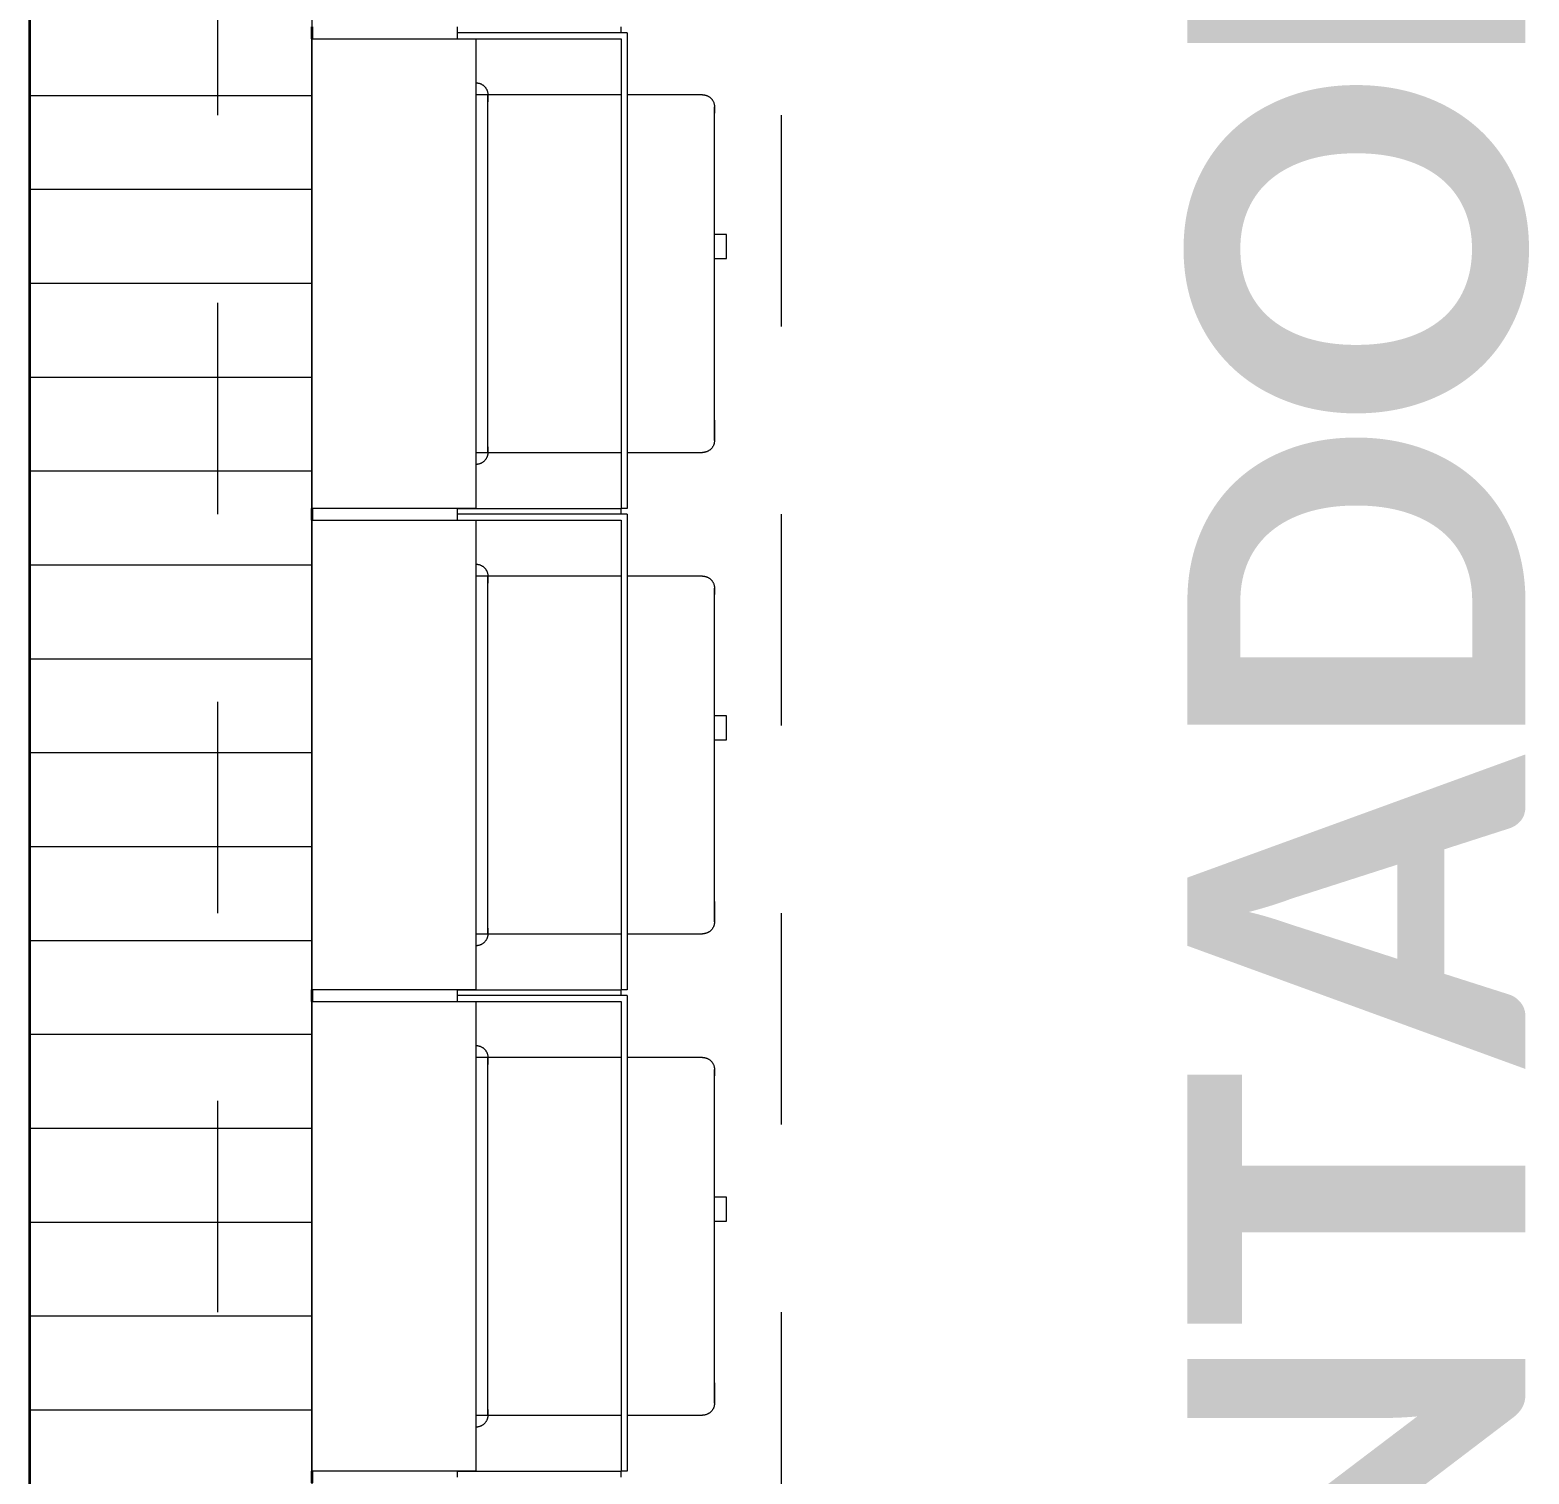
# Model space of a CAD drawing. Header units: metres. Extents: x -144 to 1000, y -717 to 29.
# Drawn here: x 181.472 to 182.27, y -566.449 to -565.68 of the extents above; entities that cross this region are included whole.
import ezdxf

# ---------------------------------------------------------------- set-up
doc = ezdxf.new("R2010")
doc.units = ezdxf.units.M
doc.linetypes.add('basculante modificado', pattern=[0.18, 0.1125, -0.0675])
doc.layers.get('0').update_dxf_attribs({"color": 1})
for name, color, linetype, lineweight in [('A-DETL', 1, 'Continuous', 9), ('A-DETL-THIN', 1, 'Continuous', 9), ('A-WALL', 4, 'Continuous', 9), ('E-ELEC-FIXT', 7, 'Continuous', 9), ('G-ANNO-TEXT', 2, 'Continuous', 9)]:
    doc.layers.add(name, color=color, linetype=linetype, lineweight=lineweight)
doc.layers.add('A-WALL-PATT', color=7, linetype='Continuous', lineweight=35, true_color=0x9c9c9c)
doc.styles.add('Calibri_B_2', font='calibrib.ttf', dxfattribs={"height": 0.135})

# ---------------------------------------------------------------- blocks, each defined once
blk = doc.blocks.new('Q')
at = {"layer": 'A-DETL', "color": 7, "linetype": 'basculante modificado'}
for p, q in [((187.49869, -505.70639), (187.49869, -498.90639)), ((187.79869, -498.90639), (187.79869, -505.70639))]:
    blk.add_line(p, q, dxfattribs=at)
at = {"layer": 'A-DETL-THIN'}
blk.add_line((187.54869, -502.35539), (187.54869, -505.70639), dxfattribs=at)
at = {"layer": 'A-WALL', "lineweight": 35}
for p, q in [((187.39869, -505.70639), (187.39869, -498.91039)), ((187.54869, -504.17192), (187.54869, -504.17827)), ((187.54869, -504.42827), (187.54869, -504.43462)), ((187.54869, -504.68462), (187.54869, -504.69097)), ((187.54869, -504.94097), (187.54869, -504.94732))]:
    blk.add_line(p, q, dxfattribs=at)
at = {"layer": 'A-WALL-PATT', "color": 8, "lineweight": 5, "true_color": 0x727272}
for p, q in [((187.54869, -504.20854), (187.39869, -504.20854)), ((187.54869, -504.25854), (187.39869, -504.25854)), ((187.54869, -504.30854), (187.39869, -504.30854)), ((187.54869, -504.35854), (187.39869, -504.35854)), ((187.54869, -504.40854), (187.39869, -504.40854)), ((187.54869, -504.45854), (187.39869, -504.45854)), ((187.54869, -504.50854), (187.39869, -504.50854)), ((187.54869, -504.55854), (187.39869, -504.55854)), ((187.54869, -504.60854), (187.39869, -504.60854)), ((187.54869, -504.65854), (187.39869, -504.65854)), ((187.54869, -504.70854), (187.39869, -504.70854)), ((187.54869, -504.75854), (187.39869, -504.75854)), ((187.54869, -504.80854), (187.39869, -504.80854)), ((187.54869, -504.85854), (187.39869, -504.85854)), ((187.54869, -504.90854), (187.39869, -504.90854))]:
    blk.add_line(p, q, dxfattribs=at)
at = {"layer": 'E-ELEC-FIXT'}
for p, q in [((187.62609, -504.17192), (187.62609, -504.17509)), ((187.71354, -504.17509), (187.62609, -504.17509)), ((187.71672, -504.17509), (187.62609, -504.17509)), ((187.62609, -504.17509), (187.62609, -504.17827)), ((187.71354, -504.17509), (187.71354, -504.17192)), ((187.71672, -504.17509), (187.71672, -504.42827)), ((187.54869, -504.42827), (187.54869, -504.17827)), ((187.54869, -504.17827), (187.63614, -504.17827)), ((187.62609, -504.17827), (187.71354, -504.17827)), ((187.63614, -504.17827), (187.63614, -504.42827)), ((187.71354, -504.17827), (187.71354, -504.42827)), ((187.71354, -504.20802), (187.63614, -504.20802)), ((187.64249, -504.21053), (187.64249, -504.20802)), ((187.75679, -504.20802), (187.71672, -504.20802)), ((187.64249, -504.24642), (187.64249, -504.2395)), ((187.64249, -504.27387), (187.64249, -504.26551)), ((187.76949, -504.28246), (187.76314, -504.28246)), ((187.76949, -504.28246), (187.76314, -504.28246)), ((187.76949, -504.29516), (187.76949, -504.28246)), ((187.76949, -504.28312), (187.76949, -504.28246)), ((187.76949, -504.28331), (187.76949, -504.28246)), ((187.76949, -504.28312), (187.76949, -504.28246)), ((187.76314, -504.29516), (187.76949, -504.29516)), ((187.76314, -504.29516), (187.76949, -504.29516)), ((187.76949, -504.29516), (187.76949, -504.29431)), ((187.76949, -504.29516), (187.76949, -504.29451)), ((187.76949, -504.29516), (187.76949, -504.29451)), ((187.64249, -504.34103), (187.64249, -504.33266)), ((187.64249, -504.36703), (187.64249, -504.35975)), ((187.63614, -504.39852), (187.71354, -504.39852)), ((187.64249, -504.39852), (187.64249, -504.39707)), ((187.71672, -504.39852), (187.75679, -504.39852)), ((187.63614, -504.42827), (187.54869, -504.42827)), ((187.62609, -504.42827), (187.71354, -504.42827)), ((187.62609, -504.42827), (187.62609, -504.43144)), ((187.71354, -504.43144), (187.62609, -504.43144)), ((187.71672, -504.43144), (187.62609, -504.43144)), ((187.62609, -504.43144), (187.62609, -504.43462)), ((187.71354, -504.43144), (187.71354, -504.42827)), ((187.71672, -504.42827), (187.71354, -504.42827)), ((187.71672, -504.43144), (187.71672, -504.68462)), ((187.54869, -504.68462), (187.54869, -504.43462)), ((187.54869, -504.43462), (187.63614, -504.43462)), ((187.62609, -504.43462), (187.71354, -504.43462)), ((187.63614, -504.43462), (187.63614, -504.68462)), ((187.71354, -504.43462), (187.71354, -504.68462)), ((187.71354, -504.46437), (187.63614, -504.46437)), ((187.64249, -504.46688), (187.64249, -504.46437)), ((187.75679, -504.46437), (187.71672, -504.46437)), ((187.64249, -504.50277), (187.64249, -504.49585)), ((187.64249, -504.53022), (187.64249, -504.52186)), ((187.76949, -504.53881), (187.76314, -504.53881)), ((187.76949, -504.53881), (187.76314, -504.53881)), ((187.76949, -504.55151), (187.76949, -504.53881)), ((187.76949, -504.53947), (187.76949, -504.53881)), ((187.76949, -504.53966), (187.76949, -504.53881)), ((187.76949, -504.53947), (187.76949, -504.53881)), ((187.76314, -504.55151), (187.76949, -504.55151)), ((187.76314, -504.55151), (187.76949, -504.55151)), ((187.76949, -504.55151), (187.76949, -504.55066)), ((187.76949, -504.55151), (187.76949, -504.55086)), ((187.76949, -504.55151), (187.76949, -504.55086)), ((187.64249, -504.59738), (187.64249, -504.58901)), ((187.64249, -504.62338), (187.64249, -504.61647)), ((187.63614, -504.65487), (187.71354, -504.65487)), ((187.64249, -504.65487), (187.64249, -504.65342)), ((187.71672, -504.65487), (187.75679, -504.65487)), ((187.63614, -504.68462), (187.54869, -504.68462)), ((187.62609, -504.68462), (187.71354, -504.68462)), ((187.62609, -504.68462), (187.62609, -504.68779)), ((187.71354, -504.68779), (187.62609, -504.68779)), ((187.71672, -504.68779), (187.62609, -504.68779)), ((187.62609, -504.68779), (187.62609, -504.69097)), ((187.71354, -504.68779), (187.71354, -504.68462)), ((187.71672, -504.68462), (187.71354, -504.68462)), ((187.71672, -504.68779), (187.71672, -504.94097)), ((187.54869, -504.94097), (187.54869, -504.69097)), ((187.54869, -504.69097), (187.63614, -504.69097)), ((187.62609, -504.69097), (187.71354, -504.69097)), ((187.63614, -504.69097), (187.63614, -504.94097)), ((187.71354, -504.69097), (187.71354, -504.94097)), ((187.71354, -504.72072), (187.63614, -504.72072)), ((187.64249, -504.72323), (187.64249, -504.72072)), ((187.75679, -504.72072), (187.71672, -504.72072)), ((187.64249, -504.75912), (187.64249, -504.7522)), ((187.64249, -504.78657), (187.64249, -504.77821)), ((187.76949, -504.79516), (187.76314, -504.79516)), ((187.76949, -504.79516), (187.76314, -504.79516)), ((187.76949, -504.80786), (187.76949, -504.79516)), ((187.76949, -504.79582), (187.76949, -504.79516)), ((187.76949, -504.79601), (187.76949, -504.79516)), ((187.76949, -504.79582), (187.76949, -504.79516)), ((187.76314, -504.80786), (187.76949, -504.80786)), ((187.76314, -504.80786), (187.76949, -504.80786)), ((187.76949, -504.80786), (187.76949, -504.80701)), ((187.76949, -504.80786), (187.76949, -504.80721)), ((187.76949, -504.80786), (187.76949, -504.80721)), ((187.64249, -504.85373), (187.64249, -504.84536)), ((187.64249, -504.87973), (187.64249, -504.87282)), ((187.63614, -504.91122), (187.71354, -504.91122)), ((187.64249, -504.91122), (187.64249, -504.90977)), ((187.71672, -504.91122), (187.75679, -504.91122)), ((187.63614, -504.94097), (187.54869, -504.94097)), ((187.62609, -504.94097), (187.71354, -504.94097)), ((187.62609, -504.94097), (187.62609, -504.94414)), ((187.71354, -504.94414), (187.71354, -504.94097)), ((187.71672, -504.94097), (187.71354, -504.94097))]:
    blk.add_line(p, q, dxfattribs=at)
at = {"layer": 'E-ELEC-FIXT', "flags": 128}
for points in [[(187.63614, -504.20167), (187.63639, -504.20167), (187.63665, -504.20169), (187.6369, -504.20171), (187.63715, -504.20175), (187.6374, -504.20179), (187.63765, -504.20185), (187.6379, -504.20191), (187.63814, -504.20199), (187.63838, -504.20207), (187.63861, -504.20217), (187.63885, -504.20227), (187.63907, -504.20238), (187.6393, -504.20251), (187.63951, -504.20264), (187.63973, -504.20278), (187.63993, -504.20292), (187.64013, -504.20308), (187.64033, -504.20324), (187.64052, -504.20341), (187.6407, -504.20359), (187.64087, -504.20378), (187.64104, -504.20397), (187.64119, -504.20417), (187.64134, -504.20438), (187.64148, -504.20459), (187.64162, -504.2048), (187.64174, -504.20502), (187.64186, -504.20525), (187.64196, -504.20548), (187.64206, -504.20572), (187.64215, -504.20595), (187.64222, -504.2062), (187.64229, -504.20644), (187.64235, -504.20669), (187.6424, -504.20694), (187.64244, -504.20719), (187.64246, -504.20744), (187.64248, -504.20769), (187.64249, -504.20795), (187.64249, -504.20802)], [(187.63614, -504.20167), (187.63639, -504.20167), (187.63665, -504.20169), (187.6369, -504.20171), (187.63715, -504.20175), (187.6374, -504.20179), (187.63765, -504.20185), (187.6379, -504.20191), (187.63814, -504.20199), (187.63838, -504.20207), (187.63861, -504.20217), (187.63885, -504.20227), (187.63907, -504.20238), (187.6393, -504.20251), (187.63951, -504.20264), (187.63973, -504.20278), (187.63993, -504.20292), (187.64013, -504.20308), (187.64033, -504.20324)], [(187.64196, -504.20548), (187.64206, -504.20572), (187.64215, -504.20595), (187.64222, -504.2062), (187.64229, -504.20644), (187.64235, -504.20669), (187.6424, -504.20694), (187.64244, -504.20719), (187.64246, -504.20744), (187.64248, -504.20769), (187.64249, -504.20795), (187.64249, -504.20802)], [(187.64249, -504.30327), (187.64249, -504.29946), (187.64249, -504.29566), (187.64249, -504.29186), (187.64249, -504.28809), (187.64249, -504.28434), (187.64249, -504.28063), (187.64249, -504.27694), (187.64249, -504.2733), (187.64249, -504.26971), (187.64249, -504.26617), (187.64249, -504.2627), (187.64249, -504.25928), (187.64249, -504.25594), (187.64249, -504.25267), (187.64249, -504.24948), (187.64249, -504.24638), (187.64249, -504.24337), (187.64249, -504.24046), (187.64249, -504.23765), (187.64249, -504.23494), (187.64249, -504.23234), (187.64249, -504.22985), (187.64249, -504.22749), (187.64249, -504.22524), (187.64249, -504.22312), (187.64249, -504.22112), (187.64249, -504.21926), (187.64249, -504.21753), (187.64249, -504.21594), (187.64249, -504.21449), (187.64249, -504.21318), (187.64249, -504.21202), (187.64249, -504.211), (187.64249, -504.21013), (187.64249, -504.2094), (187.64249, -504.20883), (187.64249, -504.20841), (187.64249, -504.20814), (187.64249, -504.20802), (187.64249, -504.20802)], [(187.64249, -504.20802), (187.64249, -504.20809), (187.64249, -504.20832), (187.64249, -504.2087), (187.64249, -504.20923), (187.64249, -504.20992), (187.64249, -504.21075), (187.64249, -504.21173)], [(187.75679, -504.20802), (187.75704, -504.20802), (187.7573, -504.20804), (187.75755, -504.20806), (187.7578, -504.2081), (187.75805, -504.20814), (187.7583, -504.2082), (187.75855, -504.20826), (187.75879, -504.20834), (187.75903, -504.20842), (187.75926, -504.20852), (187.7595, -504.20862), (187.75972, -504.20873), (187.75995, -504.20886), (187.76016, -504.20899), (187.76038, -504.20913), (187.76058, -504.20927), (187.76078, -504.20943), (187.76098, -504.20959), (187.76117, -504.20976), (187.76135, -504.20994), (187.76152, -504.21013), (187.76169, -504.21032), (187.76184, -504.21052), (187.76199, -504.21073), (187.76213, -504.21094), (187.76227, -504.21115), (187.76239, -504.21137), (187.76251, -504.2116), (187.76261, -504.21183), (187.76271, -504.21207), (187.7628, -504.2123), (187.76287, -504.21255), (187.76294, -504.21279), (187.763, -504.21304), (187.76305, -504.21329), (187.76309, -504.21354), (187.76311, -504.21379), (187.76313, -504.21404), (187.76314, -504.2143), (187.76314, -504.21437)], [(187.75755, -504.20806), (187.7578, -504.2081), (187.75805, -504.20814), (187.7583, -504.2082), (187.75855, -504.20826), (187.75879, -504.20834), (187.75903, -504.20842), (187.75926, -504.20852), (187.7595, -504.20862), (187.75972, -504.20873), (187.75995, -504.20886), (187.76016, -504.20899), (187.76038, -504.20913), (187.76058, -504.20927)], [(187.76199, -504.21073), (187.76213, -504.21094), (187.76227, -504.21115), (187.76239, -504.21137), (187.76251, -504.2116), (187.76261, -504.21183), (187.76271, -504.21207), (187.7628, -504.2123), (187.76287, -504.21255), (187.76294, -504.21279), (187.763, -504.21304), (187.76305, -504.21329), (187.76309, -504.21354), (187.76311, -504.21379), (187.76313, -504.21404), (187.76314, -504.2143), (187.76314, -504.21437)], [(187.76314, -504.39217), (187.76314, -504.3921), (187.76314, -504.39188), (187.76314, -504.39153), (187.76314, -504.39103), (187.76314, -504.39039), (187.76314, -504.38962), (187.76314, -504.3887), (187.76314, -504.38765), (187.76314, -504.38647), (187.76314, -504.38515), (187.76314, -504.3837), (187.76314, -504.38212), (187.76314, -504.38042), (187.76314, -504.37859), (187.76314, -504.37664), (187.76314, -504.37457), (187.76314, -504.37239), (187.76314, -504.3701), (187.76314, -504.3677), (187.76314, -504.3652), (187.76314, -504.3626), (187.76314, -504.35991), (187.76314, -504.35712), (187.76314, -504.35425), (187.76314, -504.3513), (187.76314, -504.34827), (187.76314, -504.34517), (187.76314, -504.342), (187.76314, -504.33877), (187.76314, -504.33548), (187.76314, -504.33214), (187.76314, -504.32876), (187.76314, -504.32533), (187.76314, -504.32187), (187.76314, -504.31838), (187.76314, -504.31486), (187.76314, -504.31133), (187.76314, -504.30778), (187.76314, -504.30423), (187.76314, -504.30067), (187.76314, -504.29712), (187.76314, -504.29358), (187.76314, -504.29005), (187.76314, -504.28655), (187.76314, -504.28307), (187.76314, -504.27962), (187.76314, -504.27621), (187.76314, -504.27285), (187.76314, -504.26953), (187.76314, -504.26627), (187.76314, -504.26307), (187.76314, -504.25993), (187.76314, -504.25686), (187.76314, -504.25387), (187.76314, -504.25095), (187.76314, -504.24812), (187.76314, -504.24537), (187.76314, -504.24272), (187.76314, -504.24017), (187.76314, -504.23771), (187.76314, -504.23536), (187.76314, -504.23312), (187.76314, -504.231), (187.76314, -504.22898), (187.76314, -504.22709), (187.76314, -504.22532), (187.76314, -504.22367), (187.76314, -504.22215), (187.76314, -504.22076), (187.76314, -504.2195), (187.76314, -504.21838), (187.76314, -504.21739), (187.76314, -504.21654), (187.76314, -504.21583), (187.76314, -504.21526), (187.76314, -504.21483), (187.76314, -504.21454), (187.76314, -504.21439), (187.76314, -504.21437)], [(187.76314, -504.21437), (187.76314, -504.21444), (187.76314, -504.21465), (187.76314, -504.21501), (187.76314, -504.2155), (187.76314, -504.21614), (187.76314, -504.21691), (187.76314, -504.21783)], [(187.76314, -504.21583), (187.76314, -504.21526), (187.76314, -504.21483), (187.76314, -504.21454), (187.76314, -504.21439), (187.76314, -504.21437)], [(187.76314, -504.21437), (187.76314, -504.21444), (187.76314, -504.21465), (187.76314, -504.21501), (187.76314, -504.2155)], [(187.64249, -504.39852), (187.64249, -504.39844), (187.64249, -504.39821), (187.64249, -504.39783), (187.64249, -504.3973), (187.64249, -504.39662), (187.64249, -504.39579), (187.64249, -504.39481), (187.64249, -504.39368), (187.64249, -504.39241), (187.64249, -504.391), (187.64249, -504.38944), (187.64249, -504.38775), (187.64249, -504.38593), (187.64249, -504.38397), (187.64249, -504.38188), (187.64249, -504.37967), (187.64249, -504.37733), (187.64249, -504.37488), (187.64249, -504.37231), (187.64249, -504.36963), (187.64249, -504.36684), (187.64249, -504.36396), (187.64249, -504.36097), (187.64249, -504.35789), (187.64249, -504.35473), (187.64249, -504.35148), (187.64249, -504.34816), (187.64249, -504.34477), (187.64249, -504.3413), (187.64249, -504.33778), (187.64249, -504.3342), (187.64249, -504.33058), (187.64249, -504.32691), (187.64249, -504.3232), (187.64249, -504.31946), (187.64249, -504.31569), (187.64249, -504.3119), (187.64249, -504.3081), (187.64249, -504.3043), (187.64249, -504.30327)], [(187.76314, -504.39217), (187.76314, -504.3921), (187.76314, -504.39188), (187.76314, -504.39153), (187.76314, -504.39103), (187.76314, -504.39039), (187.76314, -504.38962), (187.76314, -504.3887), (187.76314, -504.38765), (187.76314, -504.38647), (187.76314, -504.38515), (187.76314, -504.3837), (187.76314, -504.38212), (187.76314, -504.38042)], [(187.76314, -504.38122), (187.76314, -504.38286), (187.76314, -504.38438), (187.76314, -504.38577), (187.76314, -504.38703), (187.76314, -504.38815), (187.76314, -504.38914), (187.76314, -504.38999), (187.76314, -504.39071), (187.76314, -504.39128), (187.76314, -504.39171), (187.76314, -504.392), (187.76314, -504.39215), (187.76314, -504.39217)], [(187.76314, -504.38122), (187.76314, -504.38286), (187.76314, -504.38438), (187.76314, -504.38577), (187.76314, -504.38703), (187.76314, -504.38815), (187.76314, -504.38914), (187.76314, -504.38999), (187.76314, -504.39071), (187.76314, -504.39128), (187.76314, -504.39171), (187.76314, -504.392), (187.76314, -504.39215), (187.76314, -504.39217)], [(187.76314, -504.39217), (187.76314, -504.39242), (187.76312, -504.39267), (187.7631, -504.39293), (187.76306, -504.39318), (187.76301, -504.39343), (187.76296, -504.39368), (187.76289, -504.39392), (187.76282, -504.39416), (187.76273, -504.3944), (187.76264, -504.39464), (187.76254, -504.39487), (187.76242, -504.3951), (187.7623, -504.39532), (187.76217, -504.39554), (187.76203, -504.39575), (187.76188, -504.39596), (187.76173, -504.39616), (187.76156, -504.39635), (187.76139, -504.39654), (187.76121, -504.39672), (187.76103, -504.3969), (187.76084, -504.39706), (187.76064, -504.39722), (187.76043, -504.39737), (187.76022, -504.39751), (187.76001, -504.39764), (187.75978, -504.39777), (187.75956, -504.39788), (187.75933, -504.39799), (187.75909, -504.39809), (187.75885, -504.39817), (187.75861, -504.39825), (187.75837, -504.39832), (187.75812, -504.39838), (187.75787, -504.39842), (187.75762, -504.39846), (187.75737, -504.39849), (187.75711, -504.39851), (187.75686, -504.39852), (187.75679, -504.39852)], [(187.76314, -504.39217), (187.76314, -504.39242), (187.76312, -504.39267), (187.7631, -504.39293), (187.76306, -504.39318), (187.76301, -504.39343), (187.76296, -504.39368), (187.76289, -504.39392), (187.76282, -504.39416), (187.76273, -504.3944), (187.76264, -504.39464), (187.76254, -504.39487), (187.76242, -504.3951), (187.7623, -504.39532), (187.76217, -504.39554), (187.76203, -504.39575), (187.76188, -504.39596), (187.76173, -504.39616), (187.76156, -504.39635), (187.76139, -504.39654)], [(187.64249, -504.39852), (187.64249, -504.39877), (187.64247, -504.39902), (187.64245, -504.39928), (187.64241, -504.39953), (187.64236, -504.39978), (187.64231, -504.40003), (187.64224, -504.40027), (187.64217, -504.40051), (187.64208, -504.40075), (187.64199, -504.40099), (187.64189, -504.40122), (187.64177, -504.40145), (187.64165, -504.40167), (187.64152, -504.40189), (187.64138, -504.4021), (187.64123, -504.40231), (187.64108, -504.40251), (187.64091, -504.4027), (187.64074, -504.40289), (187.64056, -504.40307), (187.64038, -504.40325), (187.64019, -504.40341), (187.63999, -504.40357), (187.63978, -504.40372), (187.63957, -504.40386), (187.63936, -504.40399), (187.63913, -504.40412), (187.63891, -504.40423), (187.63868, -504.40434), (187.63844, -504.40444), (187.6382, -504.40452), (187.63796, -504.4046), (187.63772, -504.40467), (187.63747, -504.40473), (187.63722, -504.40477), (187.63697, -504.40481), (187.63672, -504.40484), (187.63646, -504.40486), (187.63621, -504.40487), (187.63614, -504.40487)], [(187.64249, -504.39852), (187.64249, -504.39877), (187.64247, -504.39902), (187.64245, -504.39928), (187.64241, -504.39953), (187.64236, -504.39978), (187.64231, -504.40003), (187.64224, -504.40027), (187.64217, -504.40051), (187.64208, -504.40075)], [(187.64249, -504.39554), (187.64249, -504.39641), (187.64249, -504.39713), (187.64249, -504.3977), (187.64249, -504.39812), (187.64249, -504.39839), (187.64249, -504.39851), (187.64249, -504.39852)], [(187.76064, -504.39722), (187.76043, -504.39737), (187.76022, -504.39751), (187.76001, -504.39764), (187.75978, -504.39777), (187.75956, -504.39788), (187.75933, -504.39799), (187.75909, -504.39809), (187.75885, -504.39817), (187.75861, -504.39825), (187.75837, -504.39832), (187.75812, -504.39838), (187.75787, -504.39842), (187.75762, -504.39846)], [(187.64019, -504.40341), (187.63999, -504.40357), (187.63978, -504.40372), (187.63957, -504.40386), (187.63936, -504.40399), (187.63913, -504.40412), (187.63891, -504.40423), (187.63868, -504.40434), (187.63844, -504.40444), (187.6382, -504.40452), (187.63796, -504.4046), (187.63772, -504.40467), (187.63747, -504.40473), (187.63722, -504.40477), (187.63697, -504.40481), (187.63672, -504.40484), (187.63646, -504.40486), (187.63621, -504.40487), (187.63614, -504.40487)], [(187.63614, -504.45802), (187.63639, -504.45802), (187.63665, -504.45804), (187.6369, -504.45806), (187.63715, -504.4581), (187.6374, -504.45814), (187.63765, -504.4582), (187.6379, -504.45826), (187.63814, -504.45834), (187.63838, -504.45842), (187.63861, -504.45852), (187.63885, -504.45862), (187.63907, -504.45873), (187.6393, -504.45886), (187.63951, -504.45899), (187.63973, -504.45913), (187.63993, -504.45927), (187.64013, -504.45943), (187.64033, -504.45959), (187.64052, -504.45976), (187.6407, -504.45994), (187.64087, -504.46013), (187.64104, -504.46032), (187.64119, -504.46052), (187.64134, -504.46073), (187.64148, -504.46094), (187.64162, -504.46115), (187.64174, -504.46137), (187.64186, -504.4616), (187.64196, -504.46183), (187.64206, -504.46207), (187.64215, -504.4623), (187.64222, -504.46255), (187.64229, -504.46279), (187.64235, -504.46304), (187.6424, -504.46329), (187.64244, -504.46354), (187.64246, -504.46379), (187.64248, -504.46404), (187.64249, -504.4643), (187.64249, -504.46437)], [(187.63614, -504.45802), (187.63639, -504.45802), (187.63665, -504.45804), (187.6369, -504.45806), (187.63715, -504.4581), (187.6374, -504.45814), (187.63765, -504.4582), (187.6379, -504.45826), (187.63814, -504.45834), (187.63838, -504.45842), (187.63861, -504.45852), (187.63885, -504.45862), (187.63907, -504.45873), (187.6393, -504.45886), (187.63951, -504.45899), (187.63973, -504.45913), (187.63993, -504.45927), (187.64013, -504.45943), (187.64033, -504.45959)], [(187.64196, -504.46183), (187.64206, -504.46207), (187.64215, -504.4623), (187.64222, -504.46255), (187.64229, -504.46279), (187.64235, -504.46304), (187.6424, -504.46329), (187.64244, -504.46354), (187.64246, -504.46379), (187.64248, -504.46404), (187.64249, -504.4643), (187.64249, -504.46437)], [(187.64249, -504.55962), (187.64249, -504.55581), (187.64249, -504.55201), (187.64249, -504.54821), (187.64249, -504.54444), (187.64249, -504.54069), (187.64249, -504.53698), (187.64249, -504.53329), (187.64249, -504.52965), (187.64249, -504.52606), (187.64249, -504.52252), (187.64249, -504.51905), (187.64249, -504.51563), (187.64249, -504.51229), (187.64249, -504.50902), (187.64249, -504.50583), (187.64249, -504.50273), (187.64249, -504.49972), (187.64249, -504.49681), (187.64249, -504.494), (187.64249, -504.49129), (187.64249, -504.48869), (187.64249, -504.4862), (187.64249, -504.48384), (187.64249, -504.48159), (187.64249, -504.47947), (187.64249, -504.47747), (187.64249, -504.47561), (187.64249, -504.47388), (187.64249, -504.47229), (187.64249, -504.47084), (187.64249, -504.46953), (187.64249, -504.46837), (187.64249, -504.46735), (187.64249, -504.46648), (187.64249, -504.46575), (187.64249, -504.46518), (187.64249, -504.46476), (187.64249, -504.46449), (187.64249, -504.46437), (187.64249, -504.46437)], [(187.64249, -504.46437), (187.64249, -504.46444), (187.64249, -504.46467), (187.64249, -504.46505), (187.64249, -504.46558), (187.64249, -504.46627), (187.64249, -504.4671), (187.64249, -504.46808)], [(187.75679, -504.46437), (187.75704, -504.46437), (187.7573, -504.46439), (187.75755, -504.46441), (187.7578, -504.46445), (187.75805, -504.46449), (187.7583, -504.46455), (187.75855, -504.46461), (187.75879, -504.46469), (187.75903, -504.46477), (187.75926, -504.46487), (187.7595, -504.46497), (187.75972, -504.46508), (187.75995, -504.46521), (187.76016, -504.46534), (187.76038, -504.46548), (187.76058, -504.46562), (187.76078, -504.46578), (187.76098, -504.46594), (187.76117, -504.46611), (187.76135, -504.46629), (187.76152, -504.46648), (187.76169, -504.46667), (187.76184, -504.46687), (187.76199, -504.46708), (187.76213, -504.46729), (187.76227, -504.4675), (187.76239, -504.46772), (187.76251, -504.46795), (187.76261, -504.46818), (187.76271, -504.46842), (187.7628, -504.46865), (187.76287, -504.4689), (187.76294, -504.46914), (187.763, -504.46939), (187.76305, -504.46964), (187.76309, -504.46989), (187.76311, -504.47014), (187.76313, -504.47039), (187.76314, -504.47065), (187.76314, -504.47072)], [(187.75755, -504.46441), (187.7578, -504.46445), (187.75805, -504.46449), (187.7583, -504.46455), (187.75855, -504.46461), (187.75879, -504.46469), (187.75903, -504.46477), (187.75926, -504.46487), (187.7595, -504.46497), (187.75972, -504.46508), (187.75995, -504.46521), (187.76016, -504.46534), (187.76038, -504.46548), (187.76058, -504.46562)], [(187.76199, -504.46708), (187.76213, -504.46729), (187.76227, -504.4675), (187.76239, -504.46772), (187.76251, -504.46795), (187.76261, -504.46818), (187.76271, -504.46842), (187.7628, -504.46865), (187.76287, -504.4689), (187.76294, -504.46914), (187.763, -504.46939), (187.76305, -504.46964), (187.76309, -504.46989), (187.76311, -504.47014), (187.76313, -504.47039), (187.76314, -504.47065), (187.76314, -504.47072)], [(187.76314, -504.64852), (187.76314, -504.64845), (187.76314, -504.64823), (187.76314, -504.64788), (187.76314, -504.64738), (187.76314, -504.64674), (187.76314, -504.64597), (187.76314, -504.64505), (187.76314, -504.644), (187.76314, -504.64282), (187.76314, -504.6415), (187.76314, -504.64005), (187.76314, -504.63847), (187.76314, -504.63677), (187.76314, -504.63494), (187.76314, -504.63299), (187.76314, -504.63092), (187.76314, -504.62874), (187.76314, -504.62645), (187.76314, -504.62405), (187.76314, -504.62155), (187.76314, -504.61895), (187.76314, -504.61626), (187.76314, -504.61347), (187.76314, -504.6106), (187.76314, -504.60765), (187.76314, -504.60462), (187.76314, -504.60152), (187.76314, -504.59835), (187.76314, -504.59512), (187.76314, -504.59183), (187.76314, -504.58849), (187.76314, -504.58511), (187.76314, -504.58168), (187.76314, -504.57822), (187.76314, -504.57473), (187.76314, -504.57121), (187.76314, -504.56768), (187.76314, -504.56413), (187.76314, -504.56058), (187.76314, -504.55702), (187.76314, -504.55347), (187.76314, -504.54993), (187.76314, -504.5464), (187.76314, -504.5429), (187.76314, -504.53942), (187.76314, -504.53597), (187.76314, -504.53256), (187.76314, -504.5292), (187.76314, -504.52588), (187.76314, -504.52262), (187.76314, -504.51942), (187.76314, -504.51628), (187.76314, -504.51321), (187.76314, -504.51022), (187.76314, -504.5073), (187.76314, -504.50447), (187.76314, -504.50172), (187.76314, -504.49907), (187.76314, -504.49652), (187.76314, -504.49406), (187.76314, -504.49171), (187.76314, -504.48947), (187.76314, -504.48735), (187.76314, -504.48533), (187.76314, -504.48344), (187.76314, -504.48167), (187.76314, -504.48002), (187.76314, -504.4785), (187.76314, -504.47711), (187.76314, -504.47585), (187.76314, -504.47473), (187.76314, -504.47374), (187.76314, -504.47289), (187.76314, -504.47218), (187.76314, -504.47161), (187.76314, -504.47118), (187.76314, -504.47089), (187.76314, -504.47074), (187.76314, -504.47072)], [(187.76314, -504.47072), (187.76314, -504.47079), (187.76314, -504.471), (187.76314, -504.47136), (187.76314, -504.47185), (187.76314, -504.47249), (187.76314, -504.47326), (187.76314, -504.47418)], [(187.76314, -504.47218), (187.76314, -504.47161), (187.76314, -504.47118), (187.76314, -504.47089), (187.76314, -504.47074), (187.76314, -504.47072)], [(187.76314, -504.47072), (187.76314, -504.47079), (187.76314, -504.471), (187.76314, -504.47136), (187.76314, -504.47185)], [(187.64249, -504.65487), (187.64249, -504.65479), (187.64249, -504.65456), (187.64249, -504.65418), (187.64249, -504.65365), (187.64249, -504.65297), (187.64249, -504.65214), (187.64249, -504.65116), (187.64249, -504.65003), (187.64249, -504.64876), (187.64249, -504.64735), (187.64249, -504.64579), (187.64249, -504.6441), (187.64249, -504.64228), (187.64249, -504.64032), (187.64249, -504.63823), (187.64249, -504.63602), (187.64249, -504.63368), (187.64249, -504.63123), (187.64249, -504.62866), (187.64249, -504.62598), (187.64249, -504.62319), (187.64249, -504.62031), (187.64249, -504.61732), (187.64249, -504.61424), (187.64249, -504.61108), (187.64249, -504.60783), (187.64249, -504.60451), (187.64249, -504.60112), (187.64249, -504.59765), (187.64249, -504.59413), (187.64249, -504.59055), (187.64249, -504.58693), (187.64249, -504.58326), (187.64249, -504.57955), (187.64249, -504.57581), (187.64249, -504.57204), (187.64249, -504.56825), (187.64249, -504.56445), (187.64249, -504.56065), (187.64249, -504.55962)], [(187.76314, -504.64852), (187.76314, -504.64845), (187.76314, -504.64823), (187.76314, -504.64788), (187.76314, -504.64738), (187.76314, -504.64674), (187.76314, -504.64597), (187.76314, -504.64505), (187.76314, -504.644), (187.76314, -504.64282), (187.76314, -504.6415), (187.76314, -504.64005), (187.76314, -504.63847), (187.76314, -504.63677)], [(187.76314, -504.63757), (187.76314, -504.63921), (187.76314, -504.64073), (187.76314, -504.64212), (187.76314, -504.64338), (187.76314, -504.6445), (187.76314, -504.64549), (187.76314, -504.64634), (187.76314, -504.64706), (187.76314, -504.64763), (187.76314, -504.64806), (187.76314, -504.64835), (187.76314, -504.6485), (187.76314, -504.64852)], [(187.76314, -504.63757), (187.76314, -504.63921), (187.76314, -504.64073), (187.76314, -504.64212), (187.76314, -504.64338), (187.76314, -504.6445), (187.76314, -504.64549), (187.76314, -504.64634), (187.76314, -504.64706), (187.76314, -504.64763), (187.76314, -504.64806), (187.76314, -504.64835), (187.76314, -504.6485), (187.76314, -504.64852)], [(187.64249, -504.65487), (187.64249, -504.65512), (187.64247, -504.65537), (187.64245, -504.65563), (187.64241, -504.65588), (187.64236, -504.65613), (187.64231, -504.65638), (187.64224, -504.65662), (187.64217, -504.65686), (187.64208, -504.6571), (187.64199, -504.65734), (187.64189, -504.65757), (187.64177, -504.6578), (187.64165, -504.65802), (187.64152, -504.65824), (187.64138, -504.65845), (187.64123, -504.65866), (187.64108, -504.65886), (187.64091, -504.65905), (187.64074, -504.65924), (187.64056, -504.65942), (187.64038, -504.6596), (187.64019, -504.65976), (187.63999, -504.65992), (187.63978, -504.66007), (187.63957, -504.66021), (187.63936, -504.66034), (187.63913, -504.66047), (187.63891, -504.66058), (187.63868, -504.66069), (187.63844, -504.66079), (187.6382, -504.66087), (187.63796, -504.66095), (187.63772, -504.66102), (187.63747, -504.66108), (187.63722, -504.66112), (187.63697, -504.66116), (187.63672, -504.66119), (187.63646, -504.66121), (187.63621, -504.66122), (187.63614, -504.66122)], [(187.64249, -504.65487), (187.64249, -504.65512), (187.64247, -504.65537), (187.64245, -504.65563), (187.64241, -504.65588), (187.64236, -504.65613), (187.64231, -504.65638), (187.64224, -504.65662), (187.64217, -504.65686), (187.64208, -504.6571)], [(187.64249, -504.65189), (187.64249, -504.65276), (187.64249, -504.65348), (187.64249, -504.65405), (187.64249, -504.65447), (187.64249, -504.65474), (187.64249, -504.65486), (187.64249, -504.65487)], [(187.76314, -504.64852), (187.76314, -504.64877), (187.76312, -504.64902), (187.7631, -504.64928), (187.76306, -504.64953), (187.76301, -504.64978), (187.76296, -504.65003), (187.76289, -504.65027), (187.76282, -504.65051), (187.76273, -504.65075), (187.76264, -504.65099), (187.76254, -504.65122), (187.76242, -504.65145), (187.7623, -504.65167), (187.76217, -504.65189), (187.76203, -504.6521), (187.76188, -504.65231), (187.76173, -504.65251), (187.76156, -504.6527), (187.76139, -504.65289), (187.76121, -504.65307), (187.76103, -504.65325), (187.76084, -504.65341), (187.76064, -504.65357), (187.76043, -504.65372), (187.76022, -504.65386), (187.76001, -504.65399), (187.75978, -504.65412), (187.75956, -504.65423), (187.75933, -504.65434), (187.75909, -504.65444), (187.75885, -504.65452), (187.75861, -504.6546), (187.75837, -504.65467), (187.75812, -504.65473), (187.75787, -504.65477), (187.75762, -504.65481), (187.75737, -504.65484), (187.75711, -504.65486), (187.75686, -504.65487), (187.75679, -504.65487)], [(187.76064, -504.65357), (187.76043, -504.65372), (187.76022, -504.65386), (187.76001, -504.65399), (187.75978, -504.65412), (187.75956, -504.65423), (187.75933, -504.65434), (187.75909, -504.65444), (187.75885, -504.65452), (187.75861, -504.6546), (187.75837, -504.65467), (187.75812, -504.65473), (187.75787, -504.65477), (187.75762, -504.65481)], [(187.76314, -504.64852), (187.76314, -504.64877), (187.76312, -504.64902), (187.7631, -504.64928), (187.76306, -504.64953), (187.76301, -504.64978), (187.76296, -504.65003), (187.76289, -504.65027), (187.76282, -504.65051), (187.76273, -504.65075), (187.76264, -504.65099), (187.76254, -504.65122), (187.76242, -504.65145), (187.7623, -504.65167), (187.76217, -504.65189), (187.76203, -504.6521), (187.76188, -504.65231), (187.76173, -504.65251), (187.76156, -504.6527), (187.76139, -504.65289)], [(187.64019, -504.65976), (187.63999, -504.65992), (187.63978, -504.66007), (187.63957, -504.66021), (187.63936, -504.66034), (187.63913, -504.66047), (187.63891, -504.66058), (187.63868, -504.66069), (187.63844, -504.66079), (187.6382, -504.66087), (187.63796, -504.66095), (187.63772, -504.66102), (187.63747, -504.66108), (187.63722, -504.66112), (187.63697, -504.66116), (187.63672, -504.66119), (187.63646, -504.66121), (187.63621, -504.66122), (187.63614, -504.66122)], [(187.63614, -504.71437), (187.63639, -504.71437), (187.63665, -504.71439), (187.6369, -504.71441), (187.63715, -504.71445), (187.6374, -504.71449), (187.63765, -504.71455), (187.6379, -504.71461), (187.63814, -504.71469), (187.63838, -504.71477), (187.63861, -504.71487), (187.63885, -504.71497), (187.63907, -504.71508), (187.6393, -504.71521), (187.63951, -504.71534), (187.63973, -504.71548), (187.63993, -504.71562), (187.64013, -504.71578), (187.64033, -504.71594), (187.64052, -504.71611), (187.6407, -504.71629), (187.64087, -504.71648), (187.64104, -504.71667), (187.64119, -504.71687), (187.64134, -504.71708), (187.64148, -504.71729), (187.64162, -504.7175), (187.64174, -504.71772), (187.64186, -504.71795), (187.64196, -504.71818), (187.64206, -504.71842), (187.64215, -504.71865), (187.64222, -504.7189), (187.64229, -504.71914), (187.64235, -504.71939), (187.6424, -504.71964), (187.64244, -504.71989), (187.64246, -504.72014), (187.64248, -504.72039), (187.64249, -504.72065), (187.64249, -504.72072)], [(187.63614, -504.71437), (187.63639, -504.71437), (187.63665, -504.71439), (187.6369, -504.71441), (187.63715, -504.71445), (187.6374, -504.71449), (187.63765, -504.71455), (187.6379, -504.71461), (187.63814, -504.71469), (187.63838, -504.71477), (187.63861, -504.71487), (187.63885, -504.71497), (187.63907, -504.71508), (187.6393, -504.71521), (187.63951, -504.71534), (187.63973, -504.71548), (187.63993, -504.71562), (187.64013, -504.71578), (187.64033, -504.71594)], [(187.64196, -504.71818), (187.64206, -504.71842), (187.64215, -504.71865), (187.64222, -504.7189), (187.64229, -504.71914), (187.64235, -504.71939), (187.6424, -504.71964), (187.64244, -504.71989), (187.64246, -504.72014), (187.64248, -504.72039), (187.64249, -504.72065), (187.64249, -504.72072)], [(187.64249, -504.81597), (187.64249, -504.81216), (187.64249, -504.80836), (187.64249, -504.80456), (187.64249, -504.80079), (187.64249, -504.79704), (187.64249, -504.79333), (187.64249, -504.78964), (187.64249, -504.786), (187.64249, -504.78241), (187.64249, -504.77887), (187.64249, -504.7754), (187.64249, -504.77198), (187.64249, -504.76864), (187.64249, -504.76537), (187.64249, -504.76218), (187.64249, -504.75908), (187.64249, -504.75607), (187.64249, -504.75316), (187.64249, -504.75035), (187.64249, -504.74764), (187.64249, -504.74504), (187.64249, -504.74255), (187.64249, -504.74019), (187.64249, -504.73794), (187.64249, -504.73582), (187.64249, -504.73382), (187.64249, -504.73196), (187.64249, -504.73023), (187.64249, -504.72864), (187.64249, -504.72719), (187.64249, -504.72588), (187.64249, -504.72472), (187.64249, -504.7237), (187.64249, -504.72283), (187.64249, -504.7221), (187.64249, -504.72153), (187.64249, -504.72111), (187.64249, -504.72084), (187.64249, -504.72072), (187.64249, -504.72072)], [(187.64249, -504.72072), (187.64249, -504.72079), (187.64249, -504.72102), (187.64249, -504.7214), (187.64249, -504.72193), (187.64249, -504.72262), (187.64249, -504.72345), (187.64249, -504.72443)], [(187.75679, -504.72072), (187.75704, -504.72072), (187.7573, -504.72074), (187.75755, -504.72076), (187.7578, -504.7208), (187.75805, -504.72084), (187.7583, -504.7209), (187.75855, -504.72096), (187.75879, -504.72104), (187.75903, -504.72112), (187.75926, -504.72122), (187.7595, -504.72132), (187.75972, -504.72143), (187.75995, -504.72156), (187.76016, -504.72169), (187.76038, -504.72183), (187.76058, -504.72197), (187.76078, -504.72213), (187.76098, -504.72229), (187.76117, -504.72246), (187.76135, -504.72264), (187.76152, -504.72283), (187.76169, -504.72302), (187.76184, -504.72322), (187.76199, -504.72343), (187.76213, -504.72364), (187.76227, -504.72385), (187.76239, -504.72407), (187.76251, -504.7243), (187.76261, -504.72453), (187.76271, -504.72477), (187.7628, -504.725), (187.76287, -504.72525), (187.76294, -504.72549), (187.763, -504.72574), (187.76305, -504.72599), (187.76309, -504.72624), (187.76311, -504.72649), (187.76313, -504.72674), (187.76314, -504.727), (187.76314, -504.72707)], [(187.75755, -504.72076), (187.7578, -504.7208), (187.75805, -504.72084), (187.7583, -504.7209), (187.75855, -504.72096), (187.75879, -504.72104), (187.75903, -504.72112), (187.75926, -504.72122), (187.7595, -504.72132), (187.75972, -504.72143), (187.75995, -504.72156), (187.76016, -504.72169), (187.76038, -504.72183), (187.76058, -504.72197)], [(187.76199, -504.72343), (187.76213, -504.72364), (187.76227, -504.72385), (187.76239, -504.72407), (187.76251, -504.7243), (187.76261, -504.72453), (187.76271, -504.72477), (187.7628, -504.725), (187.76287, -504.72525), (187.76294, -504.72549), (187.763, -504.72574), (187.76305, -504.72599), (187.76309, -504.72624), (187.76311, -504.72649), (187.76313, -504.72674), (187.76314, -504.727), (187.76314, -504.72707)], [(187.76314, -504.90487), (187.76314, -504.9048), (187.76314, -504.90458), (187.76314, -504.90423), (187.76314, -504.90373), (187.76314, -504.90309), (187.76314, -504.90232), (187.76314, -504.9014), (187.76314, -504.90035), (187.76314, -504.89917), (187.76314, -504.89785), (187.76314, -504.8964), (187.76314, -504.89482), (187.76314, -504.89312), (187.76314, -504.89129), (187.76314, -504.88934), (187.76314, -504.88727), (187.76314, -504.88509), (187.76314, -504.8828), (187.76314, -504.8804), (187.76314, -504.8779), (187.76314, -504.8753), (187.76314, -504.87261), (187.76314, -504.86982), (187.76314, -504.86695), (187.76314, -504.864), (187.76314, -504.86097), (187.76314, -504.85787), (187.76314, -504.8547), (187.76314, -504.85147), (187.76314, -504.84818), (187.76314, -504.84484), (187.76314, -504.84146), (187.76314, -504.83803), (187.76314, -504.83457), (187.76314, -504.83108), (187.76314, -504.82756), (187.76314, -504.82403), (187.76314, -504.82048), (187.76314, -504.81693), (187.76314, -504.81337), (187.76314, -504.80982), (187.76314, -504.80628), (187.76314, -504.80275), (187.76314, -504.79925), (187.76314, -504.79577), (187.76314, -504.79232), (187.76314, -504.78891), (187.76314, -504.78555), (187.76314, -504.78223), (187.76314, -504.77897), (187.76314, -504.77577), (187.76314, -504.77263), (187.76314, -504.76956), (187.76314, -504.76657), (187.76314, -504.76365), (187.76314, -504.76082), (187.76314, -504.75807), (187.76314, -504.75542), (187.76314, -504.75287), (187.76314, -504.75041), (187.76314, -504.74806), (187.76314, -504.74582), (187.76314, -504.7437), (187.76314, -504.74168), (187.76314, -504.73979), (187.76314, -504.73802), (187.76314, -504.73637), (187.76314, -504.73485), (187.76314, -504.73346), (187.76314, -504.7322), (187.76314, -504.73108), (187.76314, -504.73009), (187.76314, -504.72924), (187.76314, -504.72853), (187.76314, -504.72796), (187.76314, -504.72753), (187.76314, -504.72724), (187.76314, -504.72709), (187.76314, -504.72707)], [(187.76314, -504.72707), (187.76314, -504.72714), (187.76314, -504.72735), (187.76314, -504.72771), (187.76314, -504.7282), (187.76314, -504.72884), (187.76314, -504.72961), (187.76314, -504.73053)], [(187.76314, -504.72853), (187.76314, -504.72796), (187.76314, -504.72753), (187.76314, -504.72724), (187.76314, -504.72709), (187.76314, -504.72707)], [(187.76314, -504.72707), (187.76314, -504.72714), (187.76314, -504.72735), (187.76314, -504.72771), (187.76314, -504.7282)], [(187.64249, -504.91122), (187.64249, -504.91114), (187.64249, -504.91091), (187.64249, -504.91053), (187.64249, -504.91), (187.64249, -504.90932), (187.64249, -504.90849), (187.64249, -504.90751), (187.64249, -504.90638), (187.64249, -504.90511), (187.64249, -504.9037), (187.64249, -504.90214), (187.64249, -504.90045), (187.64249, -504.89863), (187.64249, -504.89667), (187.64249, -504.89458), (187.64249, -504.89237), (187.64249, -504.89003), (187.64249, -504.88758), (187.64249, -504.88501), (187.64249, -504.88233), (187.64249, -504.87954), (187.64249, -504.87666), (187.64249, -504.87367), (187.64249, -504.87059), (187.64249, -504.86743), (187.64249, -504.86418), (187.64249, -504.86086), (187.64249, -504.85747), (187.64249, -504.854), (187.64249, -504.85048), (187.64249, -504.8469), (187.64249, -504.84328), (187.64249, -504.83961), (187.64249, -504.8359), (187.64249, -504.83216), (187.64249, -504.82839), (187.64249, -504.8246), (187.64249, -504.8208), (187.64249, -504.817), (187.64249, -504.81597)], [(187.76314, -504.90487), (187.76314, -504.9048), (187.76314, -504.90458), (187.76314, -504.90423), (187.76314, -504.90373), (187.76314, -504.90309), (187.76314, -504.90232), (187.76314, -504.9014), (187.76314, -504.90035), (187.76314, -504.89917), (187.76314, -504.89785), (187.76314, -504.8964), (187.76314, -504.89482), (187.76314, -504.89312)], [(187.76314, -504.89392), (187.76314, -504.89556), (187.76314, -504.89708), (187.76314, -504.89847), (187.76314, -504.89973), (187.76314, -504.90085), (187.76314, -504.90184), (187.76314, -504.90269), (187.76314, -504.90341), (187.76314, -504.90398), (187.76314, -504.90441), (187.76314, -504.9047), (187.76314, -504.90485), (187.76314, -504.90487)], [(187.76314, -504.89392), (187.76314, -504.89556), (187.76314, -504.89708), (187.76314, -504.89847), (187.76314, -504.89973), (187.76314, -504.90085), (187.76314, -504.90184), (187.76314, -504.90269), (187.76314, -504.90341), (187.76314, -504.90398), (187.76314, -504.90441), (187.76314, -504.9047), (187.76314, -504.90485), (187.76314, -504.90487)], [(187.64249, -504.91122), (187.64249, -504.91147), (187.64247, -504.91172), (187.64245, -504.91198), (187.64241, -504.91223), (187.64236, -504.91248), (187.64231, -504.91273), (187.64224, -504.91297), (187.64217, -504.91321), (187.64208, -504.91345), (187.64199, -504.91369), (187.64189, -504.91392), (187.64177, -504.91415), (187.64165, -504.91437), (187.64152, -504.91459), (187.64138, -504.9148), (187.64123, -504.91501), (187.64108, -504.91521), (187.64091, -504.9154), (187.64074, -504.91559), (187.64056, -504.91577), (187.64038, -504.91595), (187.64019, -504.91611), (187.63999, -504.91627), (187.63978, -504.91642), (187.63957, -504.91656), (187.63936, -504.91669), (187.63913, -504.91682), (187.63891, -504.91693), (187.63868, -504.91704), (187.63844, -504.91714), (187.6382, -504.91722), (187.63796, -504.9173), (187.63772, -504.91737), (187.63747, -504.91743), (187.63722, -504.91747), (187.63697, -504.91751), (187.63672, -504.91754), (187.63646, -504.91756), (187.63621, -504.91757), (187.63614, -504.91757)], [(187.64249, -504.91122), (187.64249, -504.91147), (187.64247, -504.91172), (187.64245, -504.91198), (187.64241, -504.91223), (187.64236, -504.91248), (187.64231, -504.91273), (187.64224, -504.91297), (187.64217, -504.91321), (187.64208, -504.91345)], [(187.64249, -504.90824), (187.64249, -504.90911), (187.64249, -504.90983), (187.64249, -504.9104), (187.64249, -504.91082), (187.64249, -504.91109), (187.64249, -504.91121), (187.64249, -504.91122)], [(187.76314, -504.90487), (187.76314, -504.90512), (187.76312, -504.90537), (187.7631, -504.90563), (187.76306, -504.90588), (187.76301, -504.90613), (187.76296, -504.90638), (187.76289, -504.90662), (187.76282, -504.90686), (187.76273, -504.9071), (187.76264, -504.90734), (187.76254, -504.90757), (187.76242, -504.9078), (187.7623, -504.90802), (187.76217, -504.90824), (187.76203, -504.90845), (187.76188, -504.90866), (187.76173, -504.90886), (187.76156, -504.90905), (187.76139, -504.90924), (187.76121, -504.90942), (187.76103, -504.9096), (187.76084, -504.90976), (187.76064, -504.90992), (187.76043, -504.91007), (187.76022, -504.91021), (187.76001, -504.91034), (187.75978, -504.91047), (187.75956, -504.91058), (187.75933, -504.91069), (187.75909, -504.91079), (187.75885, -504.91087), (187.75861, -504.91095), (187.75837, -504.91102), (187.75812, -504.91108), (187.75787, -504.91112), (187.75762, -504.91116), (187.75737, -504.91119), (187.75711, -504.91121), (187.75686, -504.91122), (187.75679, -504.91122)], [(187.76064, -504.90992), (187.76043, -504.91007), (187.76022, -504.91021), (187.76001, -504.91034), (187.75978, -504.91047), (187.75956, -504.91058), (187.75933, -504.91069), (187.75909, -504.91079), (187.75885, -504.91087), (187.75861, -504.91095), (187.75837, -504.91102), (187.75812, -504.91108), (187.75787, -504.91112), (187.75762, -504.91116)], [(187.76314, -504.90487), (187.76314, -504.90512), (187.76312, -504.90537), (187.7631, -504.90563), (187.76306, -504.90588), (187.76301, -504.90613), (187.76296, -504.90638), (187.76289, -504.90662), (187.76282, -504.90686), (187.76273, -504.9071), (187.76264, -504.90734), (187.76254, -504.90757), (187.76242, -504.9078), (187.7623, -504.90802), (187.76217, -504.90824), (187.76203, -504.90845), (187.76188, -504.90866), (187.76173, -504.90886), (187.76156, -504.90905), (187.76139, -504.90924)], [(187.64019, -504.91611), (187.63999, -504.91627), (187.63978, -504.91642), (187.63957, -504.91656), (187.63936, -504.91669), (187.63913, -504.91682), (187.63891, -504.91693), (187.63868, -504.91704), (187.63844, -504.91714), (187.6382, -504.91722), (187.63796, -504.9173), (187.63772, -504.91737), (187.63747, -504.91743), (187.63722, -504.91747), (187.63697, -504.91751), (187.63672, -504.91754), (187.63646, -504.91756), (187.63621, -504.91757), (187.63614, -504.91757)]]:
    blk.add_lwpolyline(points, dxfattribs=at)
at = {"layer": 'G-ANNO-TEXT', "style": 'Calibri_B_2'}
blk.add_text('CONTADORES', height=0.18, rotation=90, dxfattribs=at).set_placement((188.19493, -505.38233))

msp = doc.modelspace()

# ---------------------------------------------------------------- block references
at = {"color": 3}
msp.add_blockref('Q', (-5.92649, -61.5061), dxfattribs=at)

doc.saveas('drawing.dxf')
